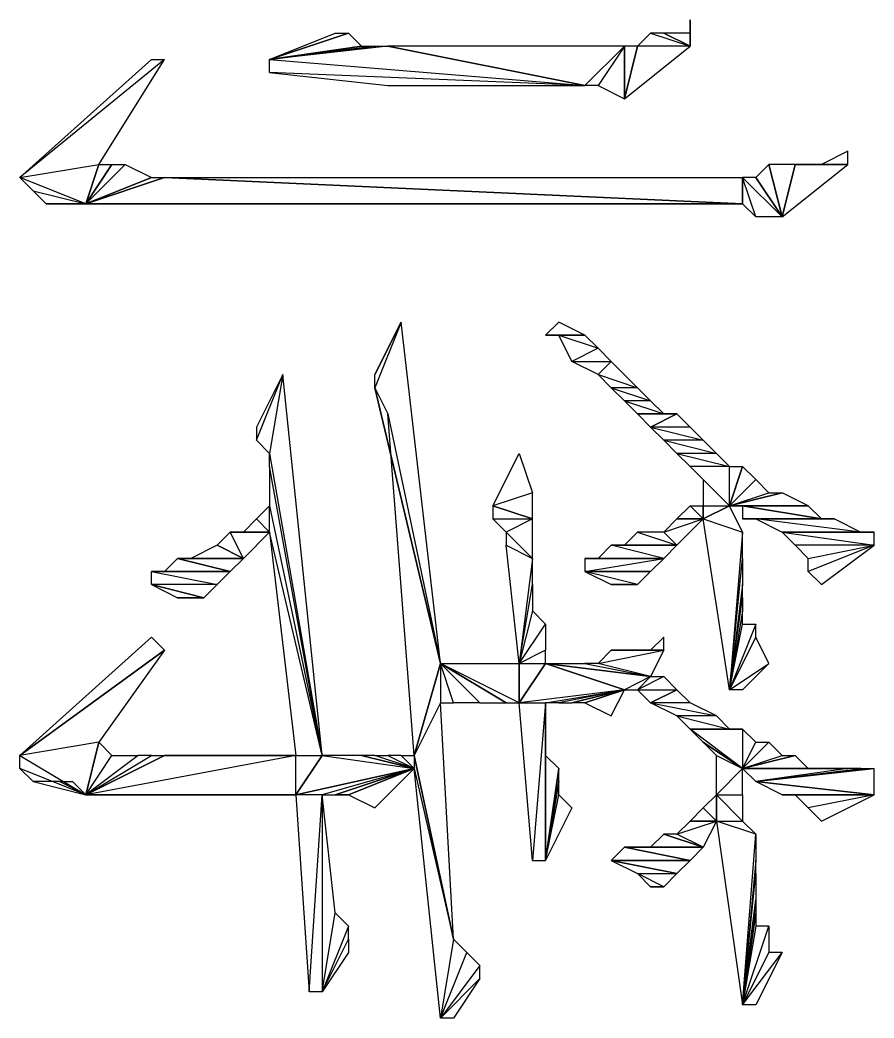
# Model space of a CAD drawing. Extents: x 0 to 7.8, y 0 to 11.
# Drawn here: x 1.8225 to 1.985, y 7.6475 to 7.8375 of the extents above; entities that cross this region are included whole.
import ezdxf

# ---------------------------------------------------------------- set-up
doc = ezdxf.new("R2010")
doc.units = 0
doc.header["$MEASUREMENT"] = 0
doc.linetypes.add('AUSGEZOGEN', pattern=[0])
doc.layers.get('0').update_dxf_attribs({"linetype": 'AUSGEZOGEN'})

msp = doc.modelspace()

# ---------------------------------------------------------------- linework, layer by layer
for points in [[(1.95, 7.8325), (1.95, 7.835), (1.95, 7.835), (1.95, 7.8375), (1.95, 7.8325), (1.95, 7.8325)], [(1.885, 7.835), (1.8875, 7.8325), (1.8875, 7.8325), (1.87, 7.83), (1.885, 7.835), (1.885, 7.835)], [(1.8825, 7.835), (1.885, 7.835), (1.885, 7.835), (1.87, 7.83), (1.8825, 7.835), (1.8825, 7.835)], [(1.9425, 7.835), (1.95, 7.8325), (1.95, 7.8325), (1.94, 7.8325), (1.9425, 7.835)], [(1.945, 7.835), (1.9425, 7.835), (1.9425, 7.835), (1.95, 7.8325), (1.945, 7.835), (1.945, 7.835)], [(1.945, 7.835), (1.95, 7.8325), (1.95, 7.8325), (1.95, 7.835), (1.945, 7.835)], [(1.87, 7.83), (1.93, 7.825), (1.93, 7.825), (1.8925, 7.8325), (1.87, 7.83)], [(1.89, 7.8325), (1.8925, 7.8325), (1.8925, 7.8325), (1.87, 7.83), (1.89, 7.8325), (1.89, 7.8325)], [(1.8875, 7.8325), (1.89, 7.8325), (1.89, 7.8325), (1.87, 7.83), (1.8875, 7.8325), (1.8875, 7.8325)], [(1.93, 7.825), (1.8925, 7.8325), (1.8925, 7.8325), (1.93, 7.825), (1.93, 7.825)], [(1.8925, 7.8325), (1.93, 7.825), (1.93, 7.825), (1.9375, 7.8325), (1.8925, 7.8325)], [(1.93, 7.825), (1.9375, 7.8325), (1.9375, 7.8325), (1.9325, 7.825), (1.93, 7.825)], [(1.9375, 7.8325), (1.9325, 7.825), (1.9325, 7.825), (1.9375, 7.8225), (1.9375, 7.8325), (1.9375, 7.8325)], [(1.94, 7.8325), (1.9375, 7.8325), (1.9375, 7.8325), (1.9375, 7.8225), (1.94, 7.8325), (1.94, 7.8325)], [(1.95, 7.8325), (1.94, 7.8325), (1.94, 7.8325), (1.9375, 7.8225), (1.95, 7.8325), (1.95, 7.8325)], [(1.8225, 7.8075), (1.8375, 7.81), (1.8375, 7.81), (1.85, 7.83), (1.8225, 7.8075), (1.8225, 7.8075)], [(1.8475, 7.83), (1.85, 7.83), (1.85, 7.83), (1.8225, 7.8075), (1.8475, 7.83), (1.8475, 7.83)], [(1.93, 7.825), (1.87, 7.8275), (1.87, 7.8275), (1.87, 7.83), (1.93, 7.825), (1.93, 7.825)], [(1.8925, 7.825), (1.93, 7.825), (1.93, 7.825), (1.87, 7.8275), (1.8925, 7.825)], [(1.98, 7.8125), (1.975, 7.81), (1.975, 7.81), (1.98, 7.81), (1.98, 7.8125), (1.98, 7.8125)], [(1.835, 7.8025), (1.8225, 7.8075), (1.8225, 7.8075), (1.8375, 7.81), (1.835, 7.8025)], [(1.8425, 7.81), (1.8475, 7.8075), (1.8475, 7.8075), (1.835, 7.8025), (1.8425, 7.81), (1.8425, 7.81)], [(1.84, 7.81), (1.8425, 7.81), (1.8425, 7.81), (1.835, 7.8025), (1.84, 7.81), (1.84, 7.81)], [(1.8375, 7.81), (1.84, 7.81), (1.84, 7.81), (1.835, 7.8025), (1.8375, 7.81), (1.8375, 7.81)], [(1.965, 7.81), (1.9625, 7.8075), (1.9625, 7.8075), (1.9675, 7.8), (1.965, 7.81), (1.965, 7.81)], [(1.97, 7.81), (1.965, 7.81), (1.965, 7.81), (1.9675, 7.8), (1.97, 7.81), (1.97, 7.81)], [(1.98, 7.81), (1.97, 7.81), (1.97, 7.81), (1.9675, 7.8), (1.98, 7.81), (1.98, 7.81)], [(1.9725, 7.81), (1.98, 7.81), (1.98, 7.81), (1.97, 7.81), (1.9725, 7.81)], [(1.975, 7.81), (1.9725, 7.81), (1.9725, 7.81), (1.98, 7.81), (1.975, 7.81)], [(1.825, 7.805), (1.835, 7.8025), (1.835, 7.8025), (1.8225, 7.8075), (1.825, 7.805)], [(1.96, 7.8025), (1.835, 7.8025), (1.835, 7.8025), (1.85, 7.8075), (1.96, 7.8025), (1.96, 7.8025)], [(1.8475, 7.8075), (1.85, 7.8075), (1.85, 7.8075), (1.835, 7.8025), (1.8475, 7.8075), (1.8475, 7.8075)], [(1.85, 7.8075), (1.96, 7.8075), (1.96, 7.8075), (1.96, 7.8025), (1.85, 7.8075)], [(1.96, 7.8075), (1.96, 7.8025), (1.96, 7.8025), (1.96, 7.8025), (1.96, 7.8075), (1.96, 7.8075)], [(1.96, 7.8025), (1.9625, 7.8), (1.9625, 7.8), (1.96, 7.8075), (1.96, 7.8025)], [(1.9625, 7.8), (1.96, 7.8075), (1.96, 7.8075), (1.9675, 7.8), (1.9625, 7.8), (1.9625, 7.8)], [(1.9625, 7.8075), (1.96, 7.8075), (1.96, 7.8075), (1.9675, 7.8), (1.9625, 7.8075), (1.9625, 7.8075)], [(1.835, 7.8025), (1.8275, 7.8025), (1.8275, 7.8025), (1.825, 7.805), (1.835, 7.8025), (1.835, 7.8025)], [(1.8325, 7.8025), (1.835, 7.8025), (1.835, 7.8025), (1.8275, 7.8025), (1.8325, 7.8025)], [(1.8375, 7.8025), (1.96, 7.8025), (1.96, 7.8025), (1.835, 7.8025), (1.8375, 7.8025)], [(1.89, 7.77), (1.89, 7.77), (1.89, 7.77), (1.895, 7.78), (1.89, 7.77)], [(1.89, 7.77), (1.895, 7.78), (1.895, 7.78), (1.89, 7.7675), (1.89, 7.77)], [(1.895, 7.78), (1.89, 7.7675), (1.89, 7.7675), (1.9025, 7.715), (1.895, 7.78), (1.895, 7.78)], [(1.925, 7.78), (1.9225, 7.7775), (1.9225, 7.7775), (1.93, 7.7775), (1.925, 7.78)], [(1.9225, 7.7775), (1.93, 7.7775), (1.93, 7.7775), (1.925, 7.7775), (1.9225, 7.7775)], [(1.93, 7.7775), (1.925, 7.7775), (1.925, 7.7775), (1.9325, 7.775), (1.93, 7.7775)], [(1.925, 7.7775), (1.9325, 7.775), (1.9325, 7.775), (1.9275, 7.7725), (1.925, 7.7775)], [(1.9325, 7.775), (1.9275, 7.7725), (1.9275, 7.7725), (1.935, 7.7725), (1.9325, 7.775)], [(1.9275, 7.7725), (1.935, 7.7725), (1.935, 7.7725), (1.9325, 7.77), (1.9275, 7.7725)], [(1.935, 7.7725), (1.9325, 7.77), (1.9325, 7.77), (1.94, 7.7675), (1.935, 7.7725)], [(1.8675, 7.76), (1.8675, 7.7575), (1.8675, 7.7575), (1.8725, 7.77), (1.8675, 7.76)], [(1.8675, 7.7575), (1.8725, 7.77), (1.8725, 7.77), (1.87, 7.755), (1.8675, 7.7575)], [(1.8725, 7.77), (1.87, 7.755), (1.87, 7.755), (1.88, 7.6975), (1.8725, 7.77), (1.8725, 7.77)], [(1.9325, 7.77), (1.94, 7.7675), (1.94, 7.7675), (1.935, 7.7675), (1.9325, 7.77)], [(1.89, 7.7675), (1.8925, 7.7625), (1.8925, 7.7625), (1.9025, 7.715), (1.89, 7.7675)], [(1.94, 7.7675), (1.935, 7.7675), (1.935, 7.7675), (1.9425, 7.765), (1.94, 7.7675)], [(1.935, 7.7675), (1.9425, 7.765), (1.9425, 7.765), (1.9375, 7.765), (1.935, 7.7675)], [(1.9425, 7.765), (1.9375, 7.765), (1.9375, 7.765), (1.945, 7.7625), (1.9425, 7.765)], [(1.9375, 7.765), (1.945, 7.7625), (1.945, 7.7625), (1.94, 7.7625), (1.9375, 7.765)], [(1.8925, 7.7625), (1.9025, 7.715), (1.9025, 7.715), (1.8975, 7.6975), (1.8925, 7.7625), (1.8925, 7.7625)], [(1.945, 7.7625), (1.94, 7.7625), (1.94, 7.7625), (1.9475, 7.7625), (1.945, 7.7625)], [(1.94, 7.7625), (1.9475, 7.7625), (1.9475, 7.7625), (1.9425, 7.76), (1.94, 7.7625), (1.94, 7.7625)], [(1.9475, 7.7625), (1.95, 7.76), (1.95, 7.76), (1.9425, 7.76), (1.9475, 7.7625)], [(1.95, 7.76), (1.9425, 7.76), (1.9425, 7.76), (1.9525, 7.7575), (1.95, 7.76)], [(1.9425, 7.76), (1.9525, 7.7575), (1.9525, 7.7575), (1.945, 7.7575), (1.9425, 7.76)], [(1.9525, 7.7575), (1.945, 7.7575), (1.945, 7.7575), (1.955, 7.755), (1.9525, 7.7575)], [(1.945, 7.7575), (1.955, 7.755), (1.955, 7.755), (1.9475, 7.755), (1.945, 7.7575)], [(1.88, 7.6975), (1.87, 7.7525), (1.87, 7.7525), (1.87, 7.755), (1.88, 7.6975), (1.88, 7.6975)], [(1.9175, 7.755), (1.92, 7.7475), (1.92, 7.7475), (1.9125, 7.745), (1.9175, 7.755)], [(1.955, 7.755), (1.9475, 7.755), (1.9475, 7.755), (1.9575, 7.7525), (1.955, 7.755)], [(1.9475, 7.755), (1.9575, 7.7525), (1.9575, 7.7525), (1.95, 7.7525), (1.9475, 7.755)], [(1.87, 7.745), (1.88, 7.6975), (1.88, 7.6975), (1.87, 7.7525), (1.87, 7.745)], [(1.95, 7.7525), (1.9525, 7.75), (1.9525, 7.75), (1.9575, 7.745), (1.95, 7.7525)], [(1.9575, 7.7525), (1.95, 7.7525), (1.95, 7.7525), (1.9575, 7.745), (1.9575, 7.7525), (1.9575, 7.7525)], [(1.96, 7.7525), (1.9625, 7.75), (1.9625, 7.75), (1.9575, 7.745), (1.96, 7.7525)], [(1.9575, 7.7525), (1.96, 7.7525), (1.96, 7.7525), (1.9575, 7.745), (1.9575, 7.7525), (1.9575, 7.7525)], [(1.9525, 7.75), (1.9525, 7.745), (1.9525, 7.745), (1.9575, 7.745), (1.9525, 7.75)], [(1.9525, 7.75), (1.9575, 7.745), (1.9575, 7.745), (1.9525, 7.75), (1.9525, 7.75), (1.9525, 7.75)], [(1.9575, 7.745), (1.965, 7.7475), (1.965, 7.7475), (1.9625, 7.75), (1.9575, 7.745), (1.9575, 7.745)], [(1.9625, 7.75), (1.9575, 7.745), (1.9575, 7.745), (1.9625, 7.75), (1.9625, 7.75), (1.9625, 7.75)], [(1.92, 7.7475), (1.9125, 7.745), (1.9125, 7.745), (1.92, 7.7425), (1.92, 7.7475), (1.92, 7.7475)], [(1.9675, 7.7475), (1.9675, 7.7475), (1.9675, 7.7475), (1.9575, 7.745), (1.9675, 7.7475)], [(1.9675, 7.7475), (1.9575, 7.745), (1.9575, 7.745), (1.9725, 7.745), (1.9675, 7.7475)], [(1.9675, 7.7475), (1.9575, 7.745), (1.9575, 7.745), (1.965, 7.7475), (1.9675, 7.7475)], [(1.87, 7.745), (1.8675, 7.7425), (1.8675, 7.7425), (1.87, 7.74), (1.87, 7.745), (1.87, 7.745)], [(1.88, 7.6975), (1.87, 7.74), (1.87, 7.74), (1.87, 7.745), (1.88, 7.6975), (1.88, 7.6975)], [(1.9125, 7.745), (1.9125, 7.7425), (1.9125, 7.7425), (1.92, 7.7425), (1.9125, 7.745)], [(1.9475, 7.7425), (1.9525, 7.7425), (1.9525, 7.7425), (1.95, 7.745), (1.9475, 7.7425)], [(1.9525, 7.7425), (1.95, 7.745), (1.95, 7.745), (1.9525, 7.745), (1.9525, 7.7425), (1.9525, 7.7425)], [(1.9525, 7.745), (1.9525, 7.745), (1.9525, 7.745), (1.9525, 7.7425), (1.9525, 7.745), (1.9525, 7.745)], [(1.9575, 7.745), (1.9575, 7.745), (1.9575, 7.745), (1.9525, 7.7425), (1.9575, 7.745)], [(1.9575, 7.745), (1.9525, 7.7425), (1.9525, 7.7425), (1.96, 7.74), (1.9575, 7.745)], [(1.9525, 7.745), (1.9575, 7.745), (1.9575, 7.745), (1.9525, 7.7425), (1.9525, 7.745), (1.9525, 7.745)], [(1.9575, 7.745), (1.9725, 7.745), (1.9725, 7.745), (1.96, 7.745), (1.9575, 7.745)], [(1.96, 7.745), (1.96, 7.7425), (1.96, 7.7425), (1.975, 7.7425), (1.96, 7.745)], [(1.9725, 7.745), (1.96, 7.745), (1.96, 7.745), (1.975, 7.7425), (1.9725, 7.745), (1.9725, 7.745)], [(1.8675, 7.7425), (1.865, 7.74), (1.865, 7.74), (1.87, 7.74), (1.8675, 7.7425)], [(1.9125, 7.7425), (1.92, 7.7425), (1.92, 7.7425), (1.915, 7.74), (1.9125, 7.7425)], [(1.92, 7.7425), (1.915, 7.74), (1.915, 7.74), (1.92, 7.735), (1.92, 7.7425), (1.92, 7.7425)], [(1.9475, 7.7375), (1.945, 7.74), (1.945, 7.74), (1.9525, 7.7425), (1.9475, 7.7375)], [(1.945, 7.74), (1.9525, 7.7425), (1.9525, 7.7425), (1.9475, 7.7425), (1.945, 7.74)], [(1.9525, 7.7425), (1.9475, 7.7425), (1.9475, 7.7425), (1.9525, 7.7425), (1.9525, 7.7425)], [(1.9525, 7.7425), (1.96, 7.74), (1.96, 7.74), (1.9575, 7.71), (1.9525, 7.7425), (1.9525, 7.7425)], [(1.96, 7.7425), (1.975, 7.7425), (1.975, 7.7425), (1.9625, 7.7425), (1.96, 7.7425), (1.96, 7.7425)], [(1.9675, 7.74), (1.9825, 7.74), (1.9825, 7.74), (1.9625, 7.7425), (1.9675, 7.74)], [(1.9825, 7.74), (1.9625, 7.7425), (1.9625, 7.7425), (1.9775, 7.7425), (1.9825, 7.74)], [(1.9625, 7.7425), (1.9775, 7.7425), (1.9775, 7.7425), (1.975, 7.7425), (1.9625, 7.7425), (1.9625, 7.7425)], [(1.86, 7.7375), (1.865, 7.735), (1.865, 7.735), (1.8625, 7.74), (1.86, 7.7375)], [(1.865, 7.735), (1.8625, 7.74), (1.8625, 7.74), (1.87, 7.74), (1.865, 7.735)], [(1.8625, 7.74), (1.87, 7.74), (1.87, 7.74), (1.87, 7.74), (1.8625, 7.74), (1.8625, 7.74)], [(1.865, 7.74), (1.87, 7.74), (1.87, 7.74), (1.8625, 7.74), (1.865, 7.74), (1.865, 7.74)], [(1.875, 7.6975), (1.88, 7.6975), (1.88, 7.6975), (1.87, 7.74), (1.875, 7.6975)], [(1.915, 7.74), (1.915, 7.7375), (1.915, 7.7375), (1.92, 7.735), (1.915, 7.74)], [(1.9475, 7.7375), (1.9375, 7.7375), (1.9375, 7.7375), (1.94, 7.74), (1.9475, 7.7375), (1.9475, 7.7375)], [(1.94, 7.74), (1.9475, 7.7375), (1.9475, 7.7375), (1.945, 7.74), (1.94, 7.74)], [(1.9575, 7.71), (1.96, 7.735), (1.96, 7.735), (1.96, 7.74), (1.9575, 7.71), (1.9575, 7.71)], [(1.985, 7.74), (1.985, 7.74), (1.985, 7.74), (1.9675, 7.74), (1.985, 7.74)], [(1.985, 7.74), (1.9675, 7.74), (1.9675, 7.74), (1.985, 7.7375), (1.985, 7.74)], [(1.9675, 7.74), (1.985, 7.7375), (1.985, 7.7375), (1.97, 7.7375), (1.9675, 7.74), (1.9675, 7.74)], [(1.985, 7.74), (1.9675, 7.74), (1.9675, 7.74), (1.9825, 7.74), (1.985, 7.74)], [(1.86, 7.7375), (1.855, 7.735), (1.855, 7.735), (1.865, 7.735), (1.86, 7.7375)], [(1.915, 7.7375), (1.92, 7.735), (1.92, 7.735), (1.9175, 7.715), (1.915, 7.7375), (1.915, 7.7375)], [(1.9325, 7.735), (1.945, 7.735), (1.945, 7.735), (1.935, 7.7375), (1.9325, 7.735)], [(1.945, 7.735), (1.935, 7.7375), (1.935, 7.7375), (1.9475, 7.7375), (1.945, 7.735)], [(1.935, 7.7375), (1.9475, 7.7375), (1.9475, 7.7375), (1.9375, 7.7375), (1.935, 7.7375)], [(1.97, 7.7375), (1.9725, 7.735), (1.9725, 7.735), (1.985, 7.7375), (1.97, 7.7375)], [(1.9725, 7.735), (1.985, 7.7375), (1.985, 7.7375), (1.9725, 7.7325), (1.9725, 7.735)], [(1.985, 7.7375), (1.9725, 7.7325), (1.9725, 7.7325), (1.975, 7.73), (1.985, 7.7375), (1.985, 7.7375)], [(1.8525, 7.735), (1.85, 7.7325), (1.85, 7.7325), (1.8625, 7.7325), (1.8525, 7.735)], [(1.855, 7.735), (1.865, 7.735), (1.865, 7.735), (1.8525, 7.735), (1.855, 7.735)], [(1.865, 7.735), (1.8525, 7.735), (1.8525, 7.735), (1.8625, 7.7325), (1.865, 7.735), (1.865, 7.735)], [(1.9175, 7.715), (1.92, 7.73), (1.92, 7.73), (1.92, 7.735), (1.9175, 7.715), (1.9175, 7.715)], [(1.9425, 7.7325), (1.93, 7.7325), (1.93, 7.7325), (1.945, 7.735), (1.9425, 7.7325)], [(1.93, 7.7325), (1.945, 7.735), (1.945, 7.735), (1.93, 7.735), (1.93, 7.7325)], [(1.945, 7.735), (1.93, 7.735), (1.93, 7.735), (1.9325, 7.735), (1.945, 7.735), (1.945, 7.735)], [(1.96, 7.73), (1.9575, 7.71), (1.9575, 7.71), (1.96, 7.735), (1.96, 7.73)], [(1.85, 7.7325), (1.8625, 7.7325), (1.8625, 7.7325), (1.8475, 7.7325), (1.85, 7.7325)], [(1.8625, 7.7325), (1.8475, 7.7325), (1.8475, 7.7325), (1.86, 7.73), (1.8625, 7.7325)], [(1.8475, 7.7325), (1.86, 7.73), (1.86, 7.73), (1.8475, 7.73), (1.8475, 7.7325)], [(1.935, 7.73), (1.94, 7.73), (1.94, 7.73), (1.93, 7.7325), (1.935, 7.73)], [(1.94, 7.73), (1.93, 7.7325), (1.93, 7.7325), (1.9425, 7.7325), (1.94, 7.73)], [(1.93, 7.7325), (1.9425, 7.7325), (1.9425, 7.7325), (1.93, 7.7325), (1.93, 7.7325)], [(1.8525, 7.7275), (1.8575, 7.7275), (1.8575, 7.7275), (1.8475, 7.73), (1.8525, 7.7275)], [(1.8575, 7.7275), (1.8475, 7.73), (1.8475, 7.73), (1.8475, 7.73), (1.8575, 7.7275), (1.8575, 7.7275)], [(1.86, 7.73), (1.8475, 7.73), (1.8475, 7.73), (1.8575, 7.7275), (1.86, 7.73), (1.86, 7.73)], [(1.92, 7.725), (1.9175, 7.715), (1.9175, 7.715), (1.92, 7.73), (1.92, 7.725)], [(1.9375, 7.73), (1.94, 7.73), (1.94, 7.73), (1.935, 7.73), (1.9375, 7.73)], [(1.94, 7.73), (1.935, 7.73), (1.935, 7.73), (1.94, 7.73), (1.94, 7.73)], [(1.94, 7.73), (1.94, 7.73), (1.94, 7.73), (1.9375, 7.73), (1.94, 7.73)], [(1.94, 7.73), (1.9375, 7.73), (1.9375, 7.73), (1.94, 7.73), (1.94, 7.73)], [(1.9575, 7.71), (1.96, 7.7275), (1.96, 7.7275), (1.96, 7.73), (1.9575, 7.71), (1.9575, 7.71)], [(1.855, 7.7275), (1.8575, 7.7275), (1.8575, 7.7275), (1.8525, 7.7275), (1.855, 7.7275)], [(1.8575, 7.7275), (1.8525, 7.7275), (1.8525, 7.7275), (1.8575, 7.7275), (1.8575, 7.7275)], [(1.8575, 7.7275), (1.8575, 7.7275), (1.8575, 7.7275), (1.855, 7.7275), (1.8575, 7.7275)], [(1.8575, 7.7275), (1.855, 7.7275), (1.855, 7.7275), (1.8575, 7.7275), (1.8575, 7.7275)], [(1.96, 7.725), (1.9575, 7.71), (1.9575, 7.71), (1.96, 7.7275), (1.96, 7.725)], [(1.9175, 7.715), (1.9225, 7.7225), (1.9225, 7.7225), (1.92, 7.725), (1.9175, 7.715), (1.9175, 7.715)], [(1.9575, 7.71), (1.96, 7.7225), (1.96, 7.7225), (1.96, 7.725), (1.9575, 7.71), (1.9575, 7.71)], [(1.9225, 7.7175), (1.9175, 7.715), (1.9175, 7.715), (1.9225, 7.7225), (1.9225, 7.7175)], [(1.9575, 7.71), (1.9625, 7.72), (1.9625, 7.72), (1.9625, 7.7225), (1.9575, 7.71), (1.9575, 7.71)], [(1.9625, 7.7225), (1.9575, 7.71), (1.9575, 7.71), (1.96, 7.7225), (1.9625, 7.7225)], [(1.8475, 7.72), (1.85, 7.7175), (1.85, 7.7175), (1.8225, 7.6975), (1.8475, 7.72), (1.8475, 7.72)], [(1.945, 7.72), (1.9425, 7.7175), (1.9425, 7.7175), (1.945, 7.7175), (1.945, 7.72), (1.945, 7.72)], [(1.9575, 7.71), (1.965, 7.715), (1.965, 7.715), (1.9625, 7.72), (1.9575, 7.71), (1.9575, 7.71)], [(1.9625, 7.72), (1.9625, 7.72), (1.9625, 7.72), (1.9575, 7.71), (1.9625, 7.72)], [(1.9625, 7.72), (1.9575, 7.71), (1.9575, 7.71), (1.9625, 7.72), (1.9625, 7.72)], [(1.85, 7.7175), (1.8375, 7.7), (1.8375, 7.7), (1.8225, 7.6975), (1.85, 7.7175)], [(1.9225, 7.7175), (1.9175, 7.715), (1.9175, 7.715), (1.9225, 7.715), (1.9225, 7.7175), (1.9225, 7.7175)], [(1.9425, 7.7125), (1.9325, 7.715), (1.9325, 7.715), (1.945, 7.7175), (1.9425, 7.7125)], [(1.9325, 7.715), (1.945, 7.7175), (1.945, 7.7175), (1.935, 7.7175), (1.9325, 7.715), (1.9325, 7.715)], [(1.935, 7.7175), (1.945, 7.7175), (1.945, 7.7175), (1.94, 7.7175), (1.935, 7.7175)], [(1.945, 7.7175), (1.94, 7.7175), (1.94, 7.7175), (1.9425, 7.7175), (1.945, 7.7175), (1.945, 7.7175)], [(1.9025, 7.715), (1.9025, 7.7075), (1.9025, 7.7075), (1.8975, 7.6975), (1.9025, 7.715)], [(1.9025, 7.7075), (1.905, 7.7075), (1.905, 7.7075), (1.9025, 7.715), (1.9025, 7.7075)], [(1.905, 7.7075), (1.9025, 7.715), (1.9025, 7.715), (1.91, 7.7075), (1.905, 7.7075)], [(1.9025, 7.715), (1.91, 7.7075), (1.91, 7.7075), (1.915, 7.7075), (1.9025, 7.715), (1.9025, 7.715)], [(1.915, 7.7075), (1.9175, 7.7075), (1.9175, 7.7075), (1.9025, 7.715), (1.915, 7.7075)], [(1.9175, 7.7075), (1.9025, 7.715), (1.9025, 7.715), (1.9175, 7.715), (1.9175, 7.7075), (1.9175, 7.7075)], [(1.9225, 7.715), (1.9375, 7.71), (1.9375, 7.71), (1.9175, 7.7075), (1.9225, 7.715), (1.9225, 7.715)], [(1.9175, 7.715), (1.9225, 7.715), (1.9225, 7.715), (1.9175, 7.7075), (1.9175, 7.715), (1.9175, 7.715)], [(1.9225, 7.715), (1.9425, 7.7125), (1.9425, 7.7125), (1.9375, 7.71), (1.9225, 7.715)], [(1.9425, 7.7125), (1.9225, 7.715), (1.9225, 7.715), (1.93, 7.715), (1.9425, 7.7125), (1.9425, 7.7125)], [(1.93, 7.715), (1.9425, 7.7125), (1.9425, 7.7125), (1.9325, 7.715), (1.93, 7.715)], [(1.96, 7.71), (1.9575, 7.71), (1.9575, 7.71), (1.965, 7.715), (1.96, 7.71)], [(1.9425, 7.7125), (1.9375, 7.71), (1.9375, 7.71), (1.94, 7.71), (1.9425, 7.7125), (1.9425, 7.7125)], [(1.9425, 7.7125), (1.945, 7.7125), (1.945, 7.7125), (1.94, 7.71), (1.9425, 7.7125)], [(1.945, 7.7125), (1.94, 7.71), (1.94, 7.71), (1.9475, 7.71), (1.945, 7.7125)], [(1.9175, 7.7075), (1.9225, 7.7075), (1.9225, 7.7075), (1.9375, 7.71), (1.9175, 7.7075)], [(1.9225, 7.7075), (1.9375, 7.71), (1.9375, 7.71), (1.925, 7.7075), (1.9225, 7.7075)], [(1.9375, 7.71), (1.925, 7.7075), (1.925, 7.7075), (1.9275, 7.7075), (1.9375, 7.71), (1.9375, 7.71)], [(1.9275, 7.7075), (1.9275, 7.7075), (1.9275, 7.7075), (1.9375, 7.71), (1.9275, 7.7075)], [(1.9275, 7.7075), (1.9375, 7.71), (1.9375, 7.71), (1.93, 7.7075), (1.9275, 7.7075)], [(1.9375, 7.71), (1.93, 7.7075), (1.93, 7.7075), (1.93, 7.7075), (1.9375, 7.71), (1.9375, 7.71)], [(1.9375, 7.71), (1.93, 7.7075), (1.93, 7.7075), (1.935, 7.705), (1.9375, 7.71), (1.9375, 7.71)], [(1.94, 7.71), (1.9475, 7.71), (1.9475, 7.71), (1.9425, 7.7075), (1.94, 7.71), (1.94, 7.71)], [(1.9475, 7.71), (1.95, 7.7075), (1.95, 7.7075), (1.9425, 7.7075), (1.9475, 7.71)], [(1.9025, 7.7075), (1.8975, 7.6975), (1.8975, 7.6975), (1.905, 7.6625), (1.9025, 7.7075), (1.9025, 7.7075)], [(1.9225, 7.7075), (1.92, 7.6775), (1.92, 7.6775), (1.9175, 7.7075), (1.9225, 7.7075), (1.9225, 7.7075)], [(1.9225, 7.6775), (1.9225, 7.7075), (1.9225, 7.7075), (1.92, 7.6775), (1.9225, 7.6775)], [(1.9225, 7.6775), (1.9225, 7.7025), (1.9225, 7.7025), (1.9225, 7.7075), (1.9225, 7.6775), (1.9225, 7.6775)], [(1.9225, 7.7075), (1.9225, 7.6775), (1.9225, 7.6775), (1.9225, 7.7075), (1.9225, 7.7075)], [(1.95, 7.7075), (1.9425, 7.7075), (1.9425, 7.7075), (1.955, 7.705), (1.95, 7.7075)], [(1.9425, 7.7075), (1.955, 7.705), (1.955, 7.705), (1.9475, 7.705), (1.9425, 7.7075)], [(1.955, 7.705), (1.9475, 7.705), (1.9475, 7.705), (1.9575, 7.7025), (1.955, 7.705)], [(1.9475, 7.705), (1.9575, 7.7025), (1.9575, 7.7025), (1.95, 7.7025), (1.9475, 7.705), (1.9475, 7.705)], [(1.9225, 7.7), (1.9225, 7.6775), (1.9225, 7.6775), (1.9225, 7.7025), (1.9225, 7.7)], [(1.9525, 7.7), (1.96, 7.695), (1.96, 7.695), (1.95, 7.7025), (1.9525, 7.7)], [(1.96, 7.695), (1.95, 7.7025), (1.95, 7.7025), (1.96, 7.7025), (1.96, 7.695)], [(1.95, 7.7025), (1.96, 7.7025), (1.96, 7.7025), (1.9575, 7.7025), (1.95, 7.7025), (1.95, 7.7025)], [(1.96, 7.695), (1.9625, 7.7), (1.9625, 7.7), (1.96, 7.7025), (1.96, 7.695), (1.96, 7.695)], [(1.8375, 7.7), (1.8225, 7.6975), (1.8225, 7.6975), (1.835, 7.69), (1.8375, 7.7), (1.8375, 7.7)], [(1.835, 7.69), (1.84, 7.6975), (1.84, 7.6975), (1.8375, 7.7), (1.835, 7.69), (1.835, 7.69)], [(1.9225, 7.7), (1.9225, 7.6975), (1.9225, 7.6975), (1.9225, 7.6775), (1.9225, 7.7)], [(1.9525, 7.7), (1.955, 7.6975), (1.955, 7.6975), (1.96, 7.695), (1.9525, 7.7)], [(1.96, 7.695), (1.9675, 7.6975), (1.9675, 7.6975), (1.965, 7.7), (1.96, 7.695), (1.96, 7.695)], [(1.965, 7.7), (1.96, 7.695), (1.96, 7.695), (1.9625, 7.7), (1.965, 7.7)], [(1.835, 7.69), (1.8225, 7.695), (1.8225, 7.695), (1.8225, 7.6975), (1.835, 7.69), (1.835, 7.69)], [(1.875, 7.6975), (1.835, 7.69), (1.835, 7.69), (1.875, 7.69), (1.875, 7.6975), (1.875, 7.6975)], [(1.85, 7.6975), (1.875, 7.6975), (1.875, 7.6975), (1.835, 7.69), (1.85, 7.6975), (1.85, 7.6975)], [(1.85, 7.6975), (1.835, 7.69), (1.835, 7.69), (1.8475, 7.6975), (1.85, 7.6975)], [(1.835, 7.69), (1.8475, 7.6975), (1.8475, 7.6975), (1.845, 7.6975), (1.835, 7.69), (1.835, 7.69)], [(1.845, 7.6975), (1.835, 7.69), (1.835, 7.69), (1.84, 7.6975), (1.845, 7.6975)], [(1.875, 7.6975), (1.85, 7.6975), (1.85, 7.6975), (1.875, 7.6975), (1.875, 7.6975)], [(1.88, 7.6975), (1.8975, 7.695), (1.8975, 7.695), (1.875, 7.69), (1.88, 7.6975), (1.88, 7.6975)], [(1.875, 7.6975), (1.88, 7.6975), (1.88, 7.6975), (1.875, 7.69), (1.875, 7.6975), (1.875, 7.6975)], [(1.8875, 7.6975), (1.88, 7.6975), (1.88, 7.6975), (1.8975, 7.695), (1.8875, 7.6975)], [(1.8875, 7.6975), (1.8975, 7.695), (1.8975, 7.695), (1.89, 7.6975), (1.8875, 7.6975)], [(1.8975, 7.695), (1.89, 7.6975), (1.89, 7.6975), (1.8925, 7.6975), (1.8975, 7.695), (1.8975, 7.695)], [(1.8925, 7.6975), (1.8975, 7.695), (1.8975, 7.695), (1.895, 7.6975), (1.8925, 7.6975)], [(1.8975, 7.695), (1.895, 7.6975), (1.895, 7.6975), (1.8975, 7.6975), (1.8975, 7.695), (1.8975, 7.695)], [(1.8975, 7.6975), (1.8975, 7.695), (1.8975, 7.695), (1.905, 7.6625), (1.8975, 7.6975)], [(1.9225, 7.6975), (1.925, 7.695), (1.925, 7.695), (1.9225, 7.6775), (1.9225, 7.6975)], [(1.9225, 7.6975), (1.9225, 7.6775), (1.9225, 7.6775), (1.9225, 7.6975), (1.9225, 7.6975), (1.9225, 7.6975)], [(1.955, 7.6975), (1.96, 7.695), (1.96, 7.695), (1.955, 7.69), (1.955, 7.6975), (1.955, 7.6975)], [(1.9725, 7.695), (1.96, 7.695), (1.96, 7.695), (1.97, 7.6975), (1.9725, 7.695)], [(1.96, 7.695), (1.97, 7.6975), (1.97, 7.6975), (1.97, 7.6975), (1.96, 7.695), (1.96, 7.695)], [(1.97, 7.6975), (1.96, 7.695), (1.96, 7.695), (1.9675, 7.6975), (1.97, 7.6975)], [(1.825, 7.6925), (1.835, 7.69), (1.835, 7.69), (1.8225, 7.695), (1.825, 7.6925)], [(1.88, 7.69), (1.875, 7.69), (1.875, 7.69), (1.8975, 7.695), (1.88, 7.69), (1.88, 7.69)], [(1.88, 7.69), (1.8825, 7.69), (1.8825, 7.69), (1.8975, 7.695), (1.88, 7.69)], [(1.8825, 7.69), (1.8975, 7.695), (1.8975, 7.695), (1.8825, 7.69), (1.8825, 7.69)], [(1.8975, 7.695), (1.8825, 7.69), (1.8825, 7.69), (1.885, 7.69), (1.8975, 7.695), (1.8975, 7.695)], [(1.8975, 7.695), (1.885, 7.69), (1.885, 7.69), (1.89, 7.6875), (1.8975, 7.695), (1.8975, 7.695)], [(1.8975, 7.695), (1.905, 7.6625), (1.905, 7.6625), (1.9025, 7.6475), (1.8975, 7.695), (1.8975, 7.695)], [(1.9225, 7.6775), (1.925, 7.6925), (1.925, 7.6925), (1.925, 7.695), (1.9225, 7.6775), (1.9225, 7.6775)], [(1.925, 7.695), (1.9225, 7.6775), (1.9225, 7.6775), (1.925, 7.695), (1.925, 7.695), (1.925, 7.695)], [(1.955, 7.69), (1.96, 7.69), (1.96, 7.69), (1.96, 7.695), (1.955, 7.69), (1.955, 7.69)], [(1.9725, 7.695), (1.9775, 7.695), (1.9775, 7.695), (1.96, 7.695), (1.9725, 7.695)], [(1.9775, 7.695), (1.96, 7.695), (1.96, 7.695), (1.98, 7.695), (1.9775, 7.695)], [(1.96, 7.695), (1.98, 7.695), (1.98, 7.695), (1.9625, 7.6925), (1.96, 7.695), (1.96, 7.695)], [(1.985, 7.695), (1.9625, 7.6925), (1.9625, 7.6925), (1.985, 7.69), (1.985, 7.695), (1.985, 7.695)], [(1.985, 7.695), (1.985, 7.695), (1.985, 7.695), (1.9625, 7.6925), (1.985, 7.695)], [(1.985, 7.695), (1.9625, 7.6925), (1.9625, 7.6925), (1.9825, 7.695), (1.985, 7.695)], [(1.9625, 7.6925), (1.9825, 7.695), (1.9825, 7.695), (1.98, 7.695), (1.9625, 7.6925), (1.9625, 7.6925)], [(1.985, 7.695), (1.985, 7.695), (1.985, 7.695), (1.985, 7.695), (1.985, 7.695)], [(1.835, 7.69), (1.83, 7.6925), (1.83, 7.6925), (1.825, 7.6925), (1.835, 7.69), (1.835, 7.69)], [(1.8325, 7.6925), (1.835, 7.69), (1.835, 7.69), (1.83, 7.6925), (1.8325, 7.6925)], [(1.9225, 7.6775), (1.925, 7.69), (1.925, 7.69), (1.925, 7.6925), (1.9225, 7.6775), (1.9225, 7.6775)], [(1.925, 7.6925), (1.925, 7.6925), (1.925, 7.6925), (1.9225, 7.6775), (1.925, 7.6925)], [(1.925, 7.6925), (1.9225, 7.6775), (1.9225, 7.6775), (1.925, 7.6925), (1.925, 7.6925)], [(1.9625, 7.6925), (1.9625, 7.6925), (1.9625, 7.6925), (1.985, 7.69), (1.9625, 7.6925)], [(1.9625, 7.6925), (1.985, 7.69), (1.985, 7.69), (1.9675, 7.69), (1.9625, 7.6925), (1.9625, 7.6925)], [(1.84, 7.69), (1.87, 7.69), (1.87, 7.69), (1.835, 7.69), (1.84, 7.69)], [(1.87, 7.69), (1.835, 7.69), (1.835, 7.69), (1.8725, 7.69), (1.87, 7.69)], [(1.835, 7.69), (1.8725, 7.69), (1.8725, 7.69), (1.875, 7.69), (1.835, 7.69), (1.835, 7.69)], [(1.8425, 7.69), (1.845, 7.69), (1.845, 7.69), (1.84, 7.69), (1.8425, 7.69)], [(1.845, 7.69), (1.84, 7.69), (1.84, 7.69), (1.8525, 7.69), (1.845, 7.69)], [(1.84, 7.69), (1.8525, 7.69), (1.8525, 7.69), (1.8575, 7.69), (1.84, 7.69), (1.84, 7.69)], [(1.8575, 7.69), (1.8625, 7.69), (1.8625, 7.69), (1.84, 7.69), (1.8575, 7.69)], [(1.8625, 7.69), (1.84, 7.69), (1.84, 7.69), (1.865, 7.69), (1.8625, 7.69)], [(1.84, 7.69), (1.865, 7.69), (1.865, 7.69), (1.87, 7.69), (1.84, 7.69), (1.84, 7.69)], [(1.8775, 7.6525), (1.88, 7.69), (1.88, 7.69), (1.875, 7.69), (1.8775, 7.6525)], [(1.88, 7.6525), (1.8775, 7.6525), (1.8775, 7.6525), (1.88, 7.69), (1.88, 7.6525)], [(1.88, 7.6525), (1.8825, 7.6675), (1.8825, 7.6675), (1.88, 7.69), (1.88, 7.6525), (1.88, 7.6525)], [(1.8825, 7.69), (1.8825, 7.69), (1.8825, 7.69), (1.885, 7.69), (1.8825, 7.69), (1.8825, 7.69)], [(1.9275, 7.6875), (1.9225, 7.6775), (1.9225, 7.6775), (1.925, 7.69), (1.9275, 7.6875)], [(1.955, 7.685), (1.9525, 7.6875), (1.9525, 7.6875), (1.955, 7.69), (1.955, 7.685), (1.955, 7.685)], [(1.955, 7.69), (1.955, 7.69), (1.955, 7.69), (1.955, 7.685), (1.955, 7.69), (1.955, 7.69)], [(1.955, 7.685), (1.96, 7.685), (1.96, 7.685), (1.955, 7.69), (1.955, 7.685)], [(1.96, 7.685), (1.955, 7.69), (1.955, 7.69), (1.96, 7.69), (1.96, 7.685)], [(1.9675, 7.69), (1.97, 7.69), (1.97, 7.69), (1.985, 7.69), (1.9675, 7.69)], [(1.97, 7.69), (1.985, 7.69), (1.985, 7.69), (1.9725, 7.6875), (1.97, 7.69)], [(1.985, 7.69), (1.9725, 7.6875), (1.9725, 7.6875), (1.975, 7.685), (1.985, 7.69), (1.985, 7.69)], [(1.95, 7.685), (1.955, 7.685), (1.955, 7.685), (1.9525, 7.6875), (1.95, 7.685)], [(1.9525, 7.68), (1.9475, 7.6825), (1.9475, 7.6825), (1.955, 7.685), (1.9525, 7.68)], [(1.9475, 7.6825), (1.955, 7.685), (1.955, 7.685), (1.95, 7.685), (1.9475, 7.6825)], [(1.955, 7.685), (1.95, 7.685), (1.95, 7.685), (1.955, 7.685), (1.955, 7.685)], [(1.96, 7.65), (1.9625, 7.6825), (1.9625, 7.6825), (1.955, 7.685), (1.96, 7.65)], [(1.9625, 7.6825), (1.955, 7.685), (1.955, 7.685), (1.96, 7.685), (1.9625, 7.6825)], [(1.945, 7.6825), (1.9425, 7.68), (1.9425, 7.68), (1.9525, 7.68), (1.945, 7.6825)], [(1.945, 7.6825), (1.9525, 7.68), (1.9525, 7.68), (1.9475, 7.6825), (1.945, 7.6825)], [(1.9625, 7.6775), (1.96, 7.65), (1.96, 7.65), (1.9625, 7.6825), (1.9625, 7.6775)], [(1.9375, 7.68), (1.935, 7.6775), (1.935, 7.6775), (1.95, 7.6775), (1.9375, 7.68)], [(1.9425, 7.68), (1.9525, 7.68), (1.9525, 7.68), (1.9375, 7.68), (1.9425, 7.68)], [(1.9525, 7.68), (1.9375, 7.68), (1.9375, 7.68), (1.95, 7.6775), (1.9525, 7.68), (1.9525, 7.68)], [(1.94, 7.675), (1.9475, 7.675), (1.9475, 7.675), (1.935, 7.6775), (1.94, 7.675)], [(1.9475, 7.675), (1.935, 7.6775), (1.935, 7.6775), (1.935, 7.6775), (1.9475, 7.675), (1.9475, 7.675)], [(1.935, 7.6775), (1.95, 7.6775), (1.95, 7.6775), (1.935, 7.6775), (1.935, 7.6775)], [(1.95, 7.6775), (1.935, 7.6775), (1.935, 7.6775), (1.9475, 7.675), (1.95, 7.6775), (1.95, 7.6775)], [(1.96, 7.65), (1.9625, 7.675), (1.9625, 7.675), (1.9625, 7.6775), (1.96, 7.65), (1.96, 7.65)], [(1.9425, 7.6725), (1.945, 7.6725), (1.945, 7.6725), (1.94, 7.675), (1.9425, 7.6725)], [(1.945, 7.6725), (1.94, 7.675), (1.94, 7.675), (1.9475, 7.675), (1.945, 7.6725)], [(1.9625, 7.67), (1.96, 7.65), (1.96, 7.65), (1.9625, 7.675), (1.9625, 7.67)], [(1.945, 7.6725), (1.945, 7.6725), (1.945, 7.6725), (1.9425, 7.6725), (1.945, 7.6725)], [(1.945, 7.6725), (1.9425, 7.6725), (1.9425, 7.6725), (1.945, 7.6725), (1.945, 7.6725)], [(1.9625, 7.6675), (1.96, 7.65), (1.96, 7.65), (1.9625, 7.67), (1.9625, 7.6675)], [(1.96, 7.65), (1.9625, 7.67), (1.9625, 7.67), (1.9625, 7.67), (1.96, 7.65), (1.96, 7.65)], [(1.885, 7.665), (1.88, 7.6525), (1.88, 7.6525), (1.8825, 7.6675), (1.885, 7.665)], [(1.9625, 7.665), (1.96, 7.65), (1.96, 7.65), (1.9625, 7.6675), (1.9625, 7.665)], [(1.96, 7.65), (1.9625, 7.6675), (1.9625, 7.6675), (1.9625, 7.6675), (1.96, 7.65), (1.96, 7.65)], [(1.88, 7.6525), (1.885, 7.6625), (1.885, 7.6625), (1.885, 7.665), (1.88, 7.6525), (1.88, 7.6525)], [(1.965, 7.66), (1.96, 7.65), (1.96, 7.65), (1.965, 7.665), (1.965, 7.66)], [(1.96, 7.65), (1.965, 7.665), (1.965, 7.665), (1.9625, 7.665), (1.96, 7.65), (1.96, 7.65)], [(1.885, 7.66), (1.88, 7.6525), (1.88, 7.6525), (1.885, 7.6625), (1.885, 7.66)], [(1.9025, 7.6475), (1.9075, 7.66), (1.9075, 7.66), (1.905, 7.6625), (1.9025, 7.6475), (1.9025, 7.6475)], [(1.91, 7.6575), (1.9025, 7.6475), (1.9025, 7.6475), (1.9075, 7.66), (1.91, 7.6575)], [(1.9625, 7.65), (1.96, 7.65), (1.96, 7.65), (1.9675, 7.66), (1.9625, 7.65)], [(1.96, 7.65), (1.9675, 7.66), (1.9675, 7.66), (1.965, 7.66), (1.96, 7.65), (1.96, 7.65)], [(1.9025, 7.6475), (1.91, 7.655), (1.91, 7.655), (1.91, 7.6575), (1.9025, 7.6475), (1.9025, 7.6475)], [(1.905, 7.6475), (1.9025, 7.6475), (1.9025, 7.6475), (1.91, 7.655), (1.905, 7.6475)]]:
    msp.add_lwpolyline(points)

doc.saveas('drawing.dxf')
